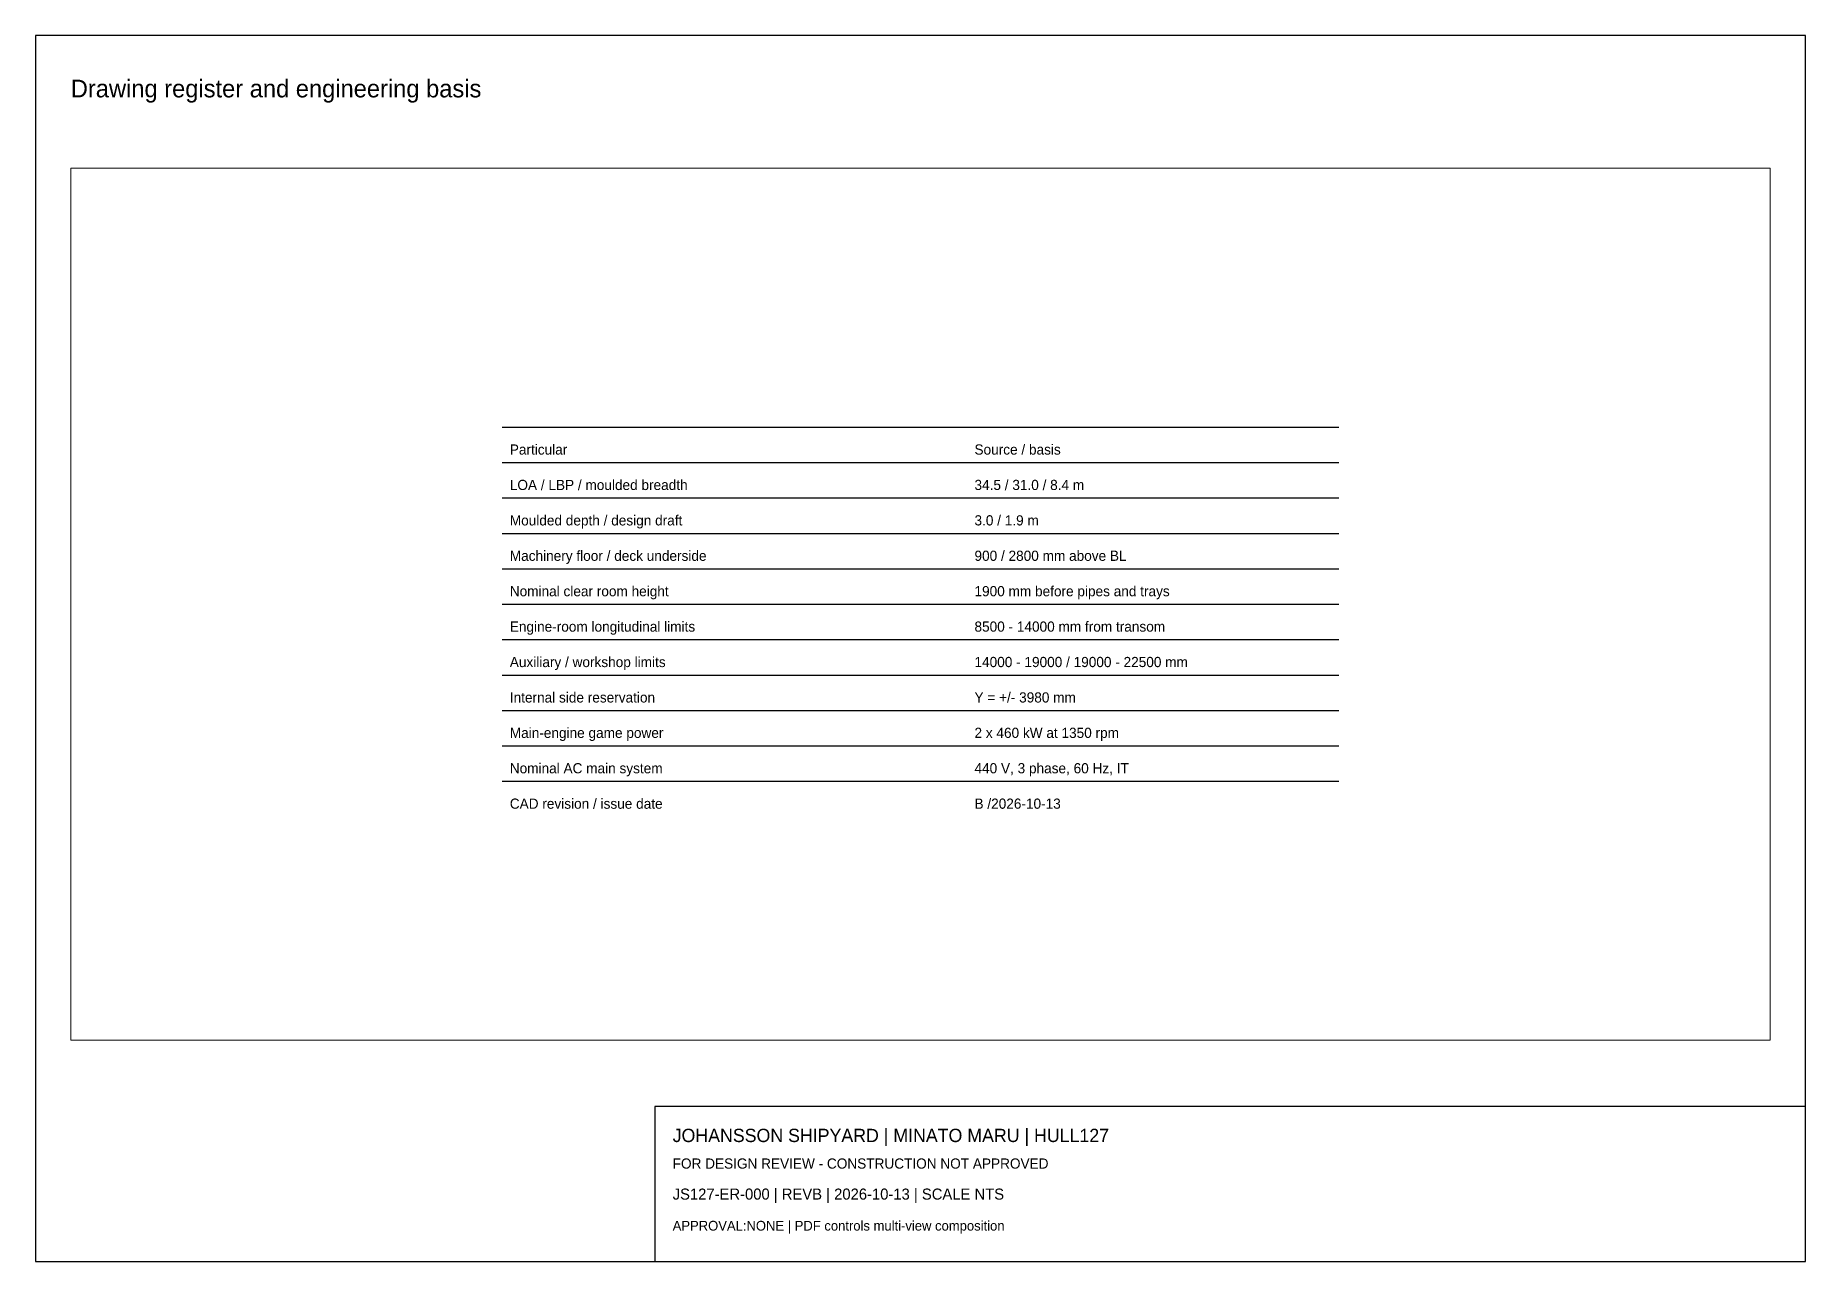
# Paper-space layout 'Layout1' of a CAD drawing. Header units: millimetres. Extents: x 10 to 410, y 10 to 287.
# The model-space entities are those that its viewports show. They can reach past a viewport. Long polylines and large blocks are cut down to what shows.
import ezdxf

# ---------------------------------------------------------------- set-up
doc = ezdxf.new("R2010")
doc.units = ezdxf.units.MM
doc.layers.add('ANNOTATION', color=7, linetype='Continuous')
doc.layers.add('GEOMETRY', color=7, linetype='Continuous')

msp = doc.modelspace()

# ---------------------------------------------------------------- linework, layer by layer
at = {"layer": 'GEOMETRY'}
for p, q in [((212, 245), (401, 245)), ((212, 237), (401, 237)), ((212, 229), (401, 229)), ((212, 221), (401, 221)), ((212, 213), (401, 213)), ((212, 205), (401, 205)), ((212, 197), (401, 197)), ((212, 189), (401, 189)), ((212, 181), (401, 181)), ((212, 173), (401, 173)), ((212, 165), (401, 165))]:
    msp.add_line(p, q, dxfattribs=at)

# ---------------------------------------------------------------- texts
at = {"layer": 'ANNOTATION'}
for s, p in [('Particular', (213.7, 238.8)), ('Source / basis', (318.7, 238.8)), ('LOA / LBP / moulded breadth', (213.7, 230.8)), ('34.5 / 31.0 / 8.4 m', (318.7, 230.8)), ('Moulded depth / design draft', (213.7, 222.8)), ('3.0 / 1.9 m', (318.7, 222.8)), ('Machinery floor / deck underside', (213.7, 214.8)), ('900 / 2800 mm above BL', (318.7, 214.8)), ('Nominal clear room height', (213.7, 206.8)), ('1900 mm before pipes and trays', (318.7, 206.8)), ('Engine-room longitudinal limits', (213.7, 198.8)), ('8500 - 14000 mm from transom', (318.7, 198.8)), ('Auxiliary / workshop limits', (213.7, 190.8)), ('14000 - 19000 / 19000 - 22500 mm', (318.7, 190.8)), ('Internal side reservation', (213.7, 182.8)), ('Y = +/- 3980 mm', (318.7, 182.8)), ('Main-engine game power', (213.7, 174.8)), ('2 x 460 kW at 1350 rpm', (318.7, 174.8)), ('Nominal AC main system', (213.7, 166.8)), ('440 V, 3 phase, 60 Hz, IT', (318.7, 166.8)), ('CAD revision / issue date', (213.7, 158.8)), ('B /2026-10-13', (318.7, 158.8))]:
    msp.add_text(s, height=2.3, dxfattribs=at).set_placement(p)

psp = doc.layouts.get("Layout1")

# ---------------------------------------------------------------- linework, layer by layer
for points in [[(10, 10), (410, 10), (410, 287), (10, 287)], [(150, 10), (410, 10), (410, 45), (150, 45)]]:
    psp.add_lwpolyline(points, close=True)

# ---------------------------------------------------------------- texts
for s, height, p in [('Drawing register and engineering basis', 4, (18, 273)), ('JOHANSSON SHIPYARD | MINATO MARU | HULL127', 3, (154, 37)), ('FOR DESIGN REVIEW - CONSTRUCTION NOT APPROVED', 2.3, (154, 31)), ('JS127-ER-000 | REVB | 2026-10-13 | SCALE NTS', 2.5, (154, 24)), ('APPROVAL:NONE | PDF controls multi-view composition', 2.2, (154, 17))]:
    psp.add_text(s, height=height).set_placement(p)

# ---------------------------------------------------------------- viewports
at = {"layer": 'VIEWPORTS'}
psp.add_viewport(center=(210, 158.5), size=(384, 197), view_center_point=(306.5, 205), view_height=197, dxfattribs=at)

doc.saveas('drawing.dxf')
